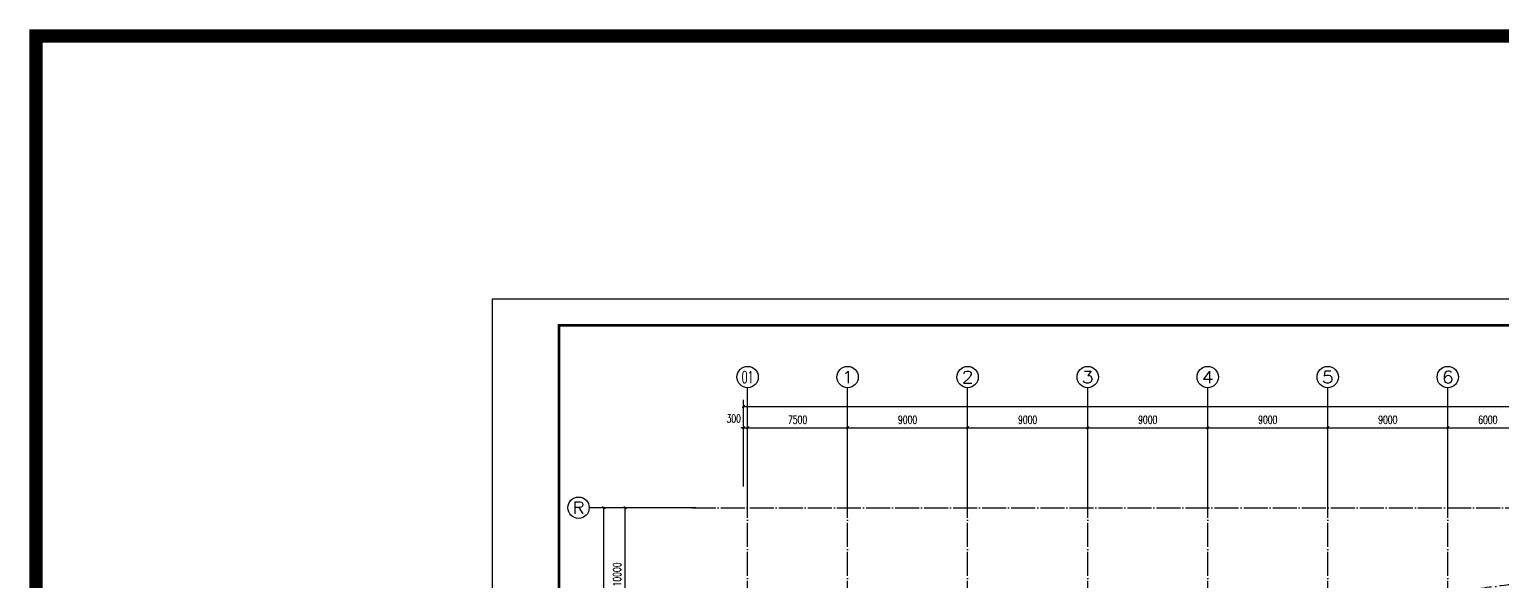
# Model space of a CAD drawing. Extents: x 246015 to 608740, y -108003 to 88400.
# Drawn here: x 246015 to 356457, y 47009 to 88400 of the extents above; entities that cross this region are included whole.
import ezdxf
from ezdxf.enums import TextEntityAlignment as Align

# ---------------------------------------------------------------- set-up
doc = ezdxf.new("R2010")
doc.units = 0
doc.header["$LTSCALE"] = 3000
doc.header["$MEASUREMENT"] = 0
doc.header["$PDMODE"] = 1
doc.linetypes.add('DOTE', pattern=[2.42, 2, -0.2, 0.02, -0.2])
doc.layers.get('0').update_dxf_attribs({"linetype": 'CONTINUOUS'})
doc.layers.get('DEFPOINTS').update_dxf_attribs({"linetype": 'CONTINUOUS'})
for name, color, linetype in [('AXIS', 3, 'CONTINUOUS'), ('AXIS_TEXT', 7, 'CONTINUOUS'), ('dote', 1, 'DOTE'), ('PUB_TITLE', 4, 'CONTINUOUS'), ('stair', 2, 'CONTINUOUS')]:
    doc.layers.add(name, color=color, linetype=linetype)
doc.layers.add('红线', color=7, linetype='CONTINUOUS', true_color=0xe0150b)
doc.styles.add('_TCH_AXIS', font='COMPLEX', dxfattribs={"bigfont": 'GBCBIG'})
doc.styles.add('COMPLEX', font='COMPLEX')
doc.styles.add('DIM_FONT', font='simplex.shx', dxfattribs={"width": 0.7, "bigfont": 'hztxt.shx'})
doc.dimstyles.new('DIMN200', dxfattribs={"dimscale": 2, "dimtxt": 300, "dimasz": 100, "dimexe": 250, "dimexo": 300, "dimgap": 150, "dimtad": 1, "dimdec": 0, "dimzin": 0, "dimdsep": 46, "dimtxsty": 'DIM_FONT', "dimblk": 'ARCHTICK', "dimcen": 0.09, "dimclrt": 7, "dimazin": 2, "dimtfac": 1, "dimtdec": 0, "dimtix": 1, "dimtmove": 2, "dimatfit": 3, "dimfxl": 0, "dimtolj": 1, "dimtzin": 0, "dimarcsym": 0})

# ---------------------------------------------------------------- blocks, each defined once
blk = doc.blocks.new('_ARCHTICK')
at = {"color": 0, "linetype": 'ByBlock', "const_width": 0.4}
blk.add_lwpolyline([(-0.5, -0.5), (0.5, 0.5)], dxfattribs=at)
blk = doc.blocks.new('*D1064')
at = {"layer": 'AXIS', "color": 0, "lineweight": -2}
for p, q in [((295068, 52539), (290168, 52539)), ((290668, 42539), (290668, 52539)), ((295068, 42539), (290168, 42539))]:
    blk.add_line(p, q, dxfattribs=at)
at = {"layer": 'DEFPOINTS', "color": 0}
for p in [(290668, 52539), (295668, 52539), (295668, 42539)]:
    blk.add_point(p, dxfattribs=at)
at = {"layer": 'AXIS', "color": 0, "lineweight": -2, "xscale": 200, "yscale": 200, "zscale": 200}
for p, rotation in [((290668, 52539), 90), ((290668, 42539), 270)]:
    blk.add_blockref('_ARCHTICK', p, dxfattribs=dict(at, rotation=rotation))
at = {"layer": 'AXIS', "color": 7, "insert": (290068, 47539), "char_height": 600, "attachment_point": 5, "rotation": 90, "style": 'DIM_FONT'}
blk.add_mtext('\\A1;10000', dxfattribs=at)
blk = doc.blocks.new('*D1065')
at = {"layer": 'AXIS', "color": 0, "lineweight": -2}
for p, q in [((295068, 52539), (288568, 52539)), ((289068, -36961), (289068, 52539)), ((295068, -36961), (288568, -36961))]:
    blk.add_line(p, q, dxfattribs=at)
at = {"layer": 'DEFPOINTS', "color": 0}
for p in [(289068, 52539), (295668, 52539), (295668, -36961)]:
    blk.add_point(p, dxfattribs=at)
at = {"layer": 'AXIS', "color": 0, "lineweight": -2, "xscale": 200, "yscale": 200, "zscale": 200}
for p, rotation in [((289068, 52539), 90), ((289068, -36961), 270)]:
    blk.add_blockref('_ARCHTICK', p, dxfattribs=dict(at, rotation=rotation))
at = {"layer": 'AXIS', "color": 7, "insert": (288468, 7789), "char_height": 600, "attachment_point": 5, "rotation": 90, "style": 'DIM_FONT'}
blk.add_mtext('\\A1;89500', dxfattribs=at)
blk = doc.blocks.new('*D1066')
at = {"layer": 'AXIS', "color": 0, "lineweight": -2}
for p, q in [((299554, 58539), (299354, 58539)), ((299554, 54139), (299554, 59039)), ((299554, 58539), (299854, 58539)), ((299854, 54139), (299854, 59039)), ((299854, 58539), (300054, 58539))]:
    blk.add_line(p, q, dxfattribs=at)
at = {"layer": 'DEFPOINTS', "color": 0}
for p in [(299854, 58539), (299554, 53539), (299854, 53539)]:
    blk.add_point(p, dxfattribs=at)
at = {"layer": 'AXIS', "color": 0, "lineweight": -2, "xscale": 200, "yscale": 200, "zscale": 200}
blk.add_blockref('_ARCHTICK', (299554, 58539), dxfattribs=at)
at = {"layer": 'AXIS', "color": 0, "lineweight": -2, "xscale": 200, "yscale": 200, "zscale": 200, "rotation": 180}
blk.add_blockref('_ARCHTICK', (299854, 58539), dxfattribs=at)
at = {"layer": 'AXIS', "color": 7, "insert": (298814, 59229), "char_height": 600, "attachment_point": 5, "style": 'DIM_FONT'}
blk.add_mtext('\\A1;300', dxfattribs=at)
blk = doc.blocks.new('*D1067')
at = {"layer": 'AXIS', "color": 0, "lineweight": -2}
for p, q in [((299854, 54139), (299854, 59039)), ((299854, 58539), (307354, 58539)), ((307354, 54139), (307354, 59039))]:
    blk.add_line(p, q, dxfattribs=at)
at = {"layer": 'DEFPOINTS', "color": 0}
for p in [(307354, 58539), (299854, 53539), (307354, 53539)]:
    blk.add_point(p, dxfattribs=at)
at = {"layer": 'AXIS', "color": 0, "lineweight": -2, "xscale": 200, "yscale": 200, "zscale": 200, "rotation": 180}
blk.add_blockref('_ARCHTICK', (299854, 58539), dxfattribs=at)
at = {"layer": 'AXIS', "color": 0, "lineweight": -2, "xscale": 200, "yscale": 200, "zscale": 200}
blk.add_blockref('_ARCHTICK', (307354, 58539), dxfattribs=at)
at = {"layer": 'AXIS', "color": 7, "insert": (303604, 59139), "char_height": 600, "attachment_point": 5, "style": 'DIM_FONT'}
blk.add_mtext('\\A1;7500', dxfattribs=at)
blk = doc.blocks.new('*D1068')
at = {"layer": 'AXIS', "color": 0, "lineweight": -2}
for p, q in [((307354, 54139), (307354, 59039)), ((307354, 58539), (316354, 58539)), ((316354, 54139), (316354, 59039))]:
    blk.add_line(p, q, dxfattribs=at)
at = {"layer": 'DEFPOINTS', "color": 0}
for p in [(316354, 58539), (307354, 53539), (316354, 53539)]:
    blk.add_point(p, dxfattribs=at)
at = {"layer": 'AXIS', "color": 0, "lineweight": -2, "xscale": 200, "yscale": 200, "zscale": 200, "rotation": 180}
blk.add_blockref('_ARCHTICK', (307354, 58539), dxfattribs=at)
at = {"layer": 'AXIS', "color": 0, "lineweight": -2, "xscale": 200, "yscale": 200, "zscale": 200}
blk.add_blockref('_ARCHTICK', (316354, 58539), dxfattribs=at)
at = {"layer": 'AXIS', "color": 7, "insert": (311854, 59139), "char_height": 600, "attachment_point": 5, "style": 'DIM_FONT'}
blk.add_mtext('\\A1;9000', dxfattribs=at)
blk = doc.blocks.new('*D1069')
at = {"layer": 'AXIS', "color": 0, "lineweight": -2}
for p, q in [((316354, 54139), (316354, 59039)), ((316354, 58539), (325354, 58539)), ((325354, 54139), (325354, 59039))]:
    blk.add_line(p, q, dxfattribs=at)
at = {"layer": 'DEFPOINTS', "color": 0}
for p in [(325354, 58539), (316354, 53539), (325354, 53539)]:
    blk.add_point(p, dxfattribs=at)
at = {"layer": 'AXIS', "color": 0, "lineweight": -2, "xscale": 200, "yscale": 200, "zscale": 200, "rotation": 180}
blk.add_blockref('_ARCHTICK', (316354, 58539), dxfattribs=at)
at = {"layer": 'AXIS', "color": 0, "lineweight": -2, "xscale": 200, "yscale": 200, "zscale": 200}
blk.add_blockref('_ARCHTICK', (325354, 58539), dxfattribs=at)
at = {"layer": 'AXIS', "color": 7, "insert": (320854, 59139), "char_height": 600, "attachment_point": 5, "style": 'DIM_FONT'}
blk.add_mtext('\\A1;9000', dxfattribs=at)
blk = doc.blocks.new('*D1070')
at = {"layer": 'AXIS', "color": 0, "lineweight": -2}
for p, q in [((325354, 54139), (325354, 59039)), ((325354, 58539), (334354, 58539)), ((334354, 54139), (334354, 59039))]:
    blk.add_line(p, q, dxfattribs=at)
at = {"layer": 'DEFPOINTS', "color": 0}
for p in [(334354, 58539), (325354, 53539), (334354, 53539)]:
    blk.add_point(p, dxfattribs=at)
at = {"layer": 'AXIS', "color": 0, "lineweight": -2, "xscale": 200, "yscale": 200, "zscale": 200, "rotation": 180}
blk.add_blockref('_ARCHTICK', (325354, 58539), dxfattribs=at)
at = {"layer": 'AXIS', "color": 0, "lineweight": -2, "xscale": 200, "yscale": 200, "zscale": 200}
blk.add_blockref('_ARCHTICK', (334354, 58539), dxfattribs=at)
at = {"layer": 'AXIS', "color": 7, "insert": (329854, 59139), "char_height": 600, "attachment_point": 5, "style": 'DIM_FONT'}
blk.add_mtext('\\A1;9000', dxfattribs=at)
blk = doc.blocks.new('*D1071')
at = {"layer": 'AXIS', "color": 0, "lineweight": -2}
for p, q in [((334354, 54139), (334354, 59039)), ((334354, 58539), (343354, 58539)), ((343354, 54139), (343354, 59039))]:
    blk.add_line(p, q, dxfattribs=at)
at = {"layer": 'DEFPOINTS', "color": 0}
for p in [(343354, 58539), (334354, 53539), (343354, 53539)]:
    blk.add_point(p, dxfattribs=at)
at = {"layer": 'AXIS', "color": 0, "lineweight": -2, "xscale": 200, "yscale": 200, "zscale": 200, "rotation": 180}
blk.add_blockref('_ARCHTICK', (334354, 58539), dxfattribs=at)
at = {"layer": 'AXIS', "color": 0, "lineweight": -2, "xscale": 200, "yscale": 200, "zscale": 200}
blk.add_blockref('_ARCHTICK', (343354, 58539), dxfattribs=at)
at = {"layer": 'AXIS', "color": 7, "insert": (338854, 59139), "char_height": 600, "attachment_point": 5, "style": 'DIM_FONT'}
blk.add_mtext('\\A1;9000', dxfattribs=at)
blk = doc.blocks.new('*D1072')
at = {"layer": 'AXIS', "color": 0, "lineweight": -2}
for p, q in [((343354, 54139), (343354, 59039)), ((343354, 58539), (352354, 58539)), ((352354, 54139), (352354, 59039))]:
    blk.add_line(p, q, dxfattribs=at)
at = {"layer": 'DEFPOINTS', "color": 0}
for p in [(352354, 58539), (343354, 53539), (352354, 53539)]:
    blk.add_point(p, dxfattribs=at)
at = {"layer": 'AXIS', "color": 0, "lineweight": -2, "xscale": 200, "yscale": 200, "zscale": 200, "rotation": 180}
blk.add_blockref('_ARCHTICK', (343354, 58539), dxfattribs=at)
at = {"layer": 'AXIS', "color": 0, "lineweight": -2, "xscale": 200, "yscale": 200, "zscale": 200}
blk.add_blockref('_ARCHTICK', (352354, 58539), dxfattribs=at)
at = {"layer": 'AXIS', "color": 7, "insert": (347854, 59139), "char_height": 600, "attachment_point": 5, "style": 'DIM_FONT'}
blk.add_mtext('\\A1;9000', dxfattribs=at)
blk = doc.blocks.new('*D1073')
at = {"layer": 'AXIS', "color": 0, "lineweight": -2}
for p, q in [((352354, 54139), (352354, 59039)), ((352354, 58539), (358354, 58539)), ((358354, 54139), (358354, 59039))]:
    blk.add_line(p, q, dxfattribs=at)
at = {"layer": 'DEFPOINTS', "color": 0}
for p in [(358354, 58539), (352354, 53539), (358354, 53539)]:
    blk.add_point(p, dxfattribs=at)
at = {"layer": 'AXIS', "color": 0, "lineweight": -2, "xscale": 200, "yscale": 200, "zscale": 200, "rotation": 180}
blk.add_blockref('_ARCHTICK', (352354, 58539), dxfattribs=at)
at = {"layer": 'AXIS', "color": 0, "lineweight": -2, "xscale": 200, "yscale": 200, "zscale": 200}
blk.add_blockref('_ARCHTICK', (358354, 58539), dxfattribs=at)
at = {"layer": 'AXIS', "color": 7, "insert": (355354, 59139), "char_height": 600, "attachment_point": 5, "style": 'DIM_FONT'}
blk.add_mtext('\\A1;6000', dxfattribs=at)
blk = doc.blocks.new('*D1100')
at = {"layer": 'AXIS', "color": 0, "lineweight": -2}
for p, q in [((299554, 54739), (299554, 60639)), ((299554, 60139), (553654, 60139)), ((553654, 54739), (553654, 60639))]:
    blk.add_line(p, q, dxfattribs=at)
at = {"layer": 'DEFPOINTS', "color": 0}
for p in [(553654, 60139), (299554, 54139), (553654, 54139)]:
    blk.add_point(p, dxfattribs=at)
at = {"layer": 'AXIS', "color": 0, "lineweight": -2, "xscale": 200, "yscale": 200, "zscale": 200, "rotation": 180}
blk.add_blockref('_ARCHTICK', (299554, 60139), dxfattribs=at)
at = {"layer": 'AXIS', "color": 0, "lineweight": -2, "xscale": 200, "yscale": 200, "zscale": 200}
blk.add_blockref('_ARCHTICK', (553654, 60139), dxfattribs=at)
at = {"layer": 'AXIS', "color": 7, "insert": (426604, 60739), "char_height": 600, "attachment_point": 5, "style": 'DIM_FONT'}
blk.add_mtext('\\A1;254100', dxfattribs=at)
blk = doc.blocks.new('_AXISO')
blk.add_circle((0, 0), 0.5)
at = {"layer": 'AXIS_TEXT', "style": 'COMPLEX', "width": 1.041667}
blk.add_attdef('A', text='', height=0.56, dxfattribs=at).set_placement((-0.25, -0.28), (0.25, -0.28), align=Align.FIT)

msp = doc.modelspace()

# ---------------------------------------------------------------- linework, layer by layer
at = {"layer": 'AXIS'}
for p, q in [((299853.9, 53538.6), (299853.9, 61538.6)), ((307353.9, 53538.6), (307353.9, 61538.6)), ((316353.9, 53538.6), (316353.9, 61538.6)), ((325353.9, 53538.6), (325353.9, 61538.6)), ((334353.9, 53538.6), (334353.9, 61538.6)), ((343353.9, 53538.6), (343353.9, 61538.6)), ((352353.9, 53538.6), (352353.9, 61538.6)), ((295980.6, 52538.6), (287980.6, 52538.6))]:
    msp.add_line(p, q, dxfattribs=at)
at = {"layer": 'dote', "ltscale": 0.3}
for p, q in [((299853.9, -81061.4), (299853.9, 53538.6)), ((307353.9, -81061.4), (307353.9, 53538.6)), ((316353.9, -81061.4), (316353.9, 53538.6)), ((325353.9, -81061.4), (325353.9, 53538.6)), ((334353.9, -81061.4), (334353.9, 53538.6)), ((343353.9, -81061.4), (343353.9, 53538.6)), ((352353.9, -81061.4), (352353.9, 53538.6)), ((295667.9, 52538.6), (554353.9, 52538.6))]:
    msp.add_line(p, q, dxfattribs=at)
at = {"layer": 'PUB_TITLE'}
msp.add_lwpolyline([(280723.8, -99985.8), (280723.8, 68214.2), (577973.8, 68214.2), (577973.8, -99985.8)], close=True, dxfattribs=at)
at = {"layer": 'PUB_TITLE', "const_width": 200}
msp.add_lwpolyline([(285723.8, -97985.8), (575973.8, -97985.8), (575973.8, 66214.2), (285723.8, 66214.2)], close=True, dxfattribs=at)
at = {"layer": 'stair', "const_width": 1000}
msp.add_lwpolyline([(246515, 87899.5), (608240.1, 87899.5), (608240.1, -107502.7), (246515, -107502.7)], close=True, dxfattribs=at)
at = {"layer": '红线', "linetype": 'DOTE'}
msp.add_lwpolyline([(321625.8, 41313.5), (283782, 20451.8), (327022.4, -69761.6, -0.11866991), (571935, -34205), (582107, -28597.6), (543576.1, 41298.8, 0.09139635), (321625.8, 41313.5)], format="xyb", dxfattribs=at)
at = {"layer": '红线', "color": 31, "linetype": 'DOTE', "ltscale": 0.5}
msp.add_lwpolyline([(321625.8, 41313.5), (283782, 20451.8), (327022.4, -69761.6, -0.11866991), (571935, -34205), (582107, -28597.6), (543576.1, 41298.8, 0.09139635), (321625.8, 41313.5)], format="xyb", dxfattribs=at)

# ---------------------------------------------------------------- block references
at = {"layer": 'AXIS'}
ref = msp.add_blockref('_AXISO', (299853.9, 62338.6), dxfattribs=dict(at, xscale=1600, yscale=1600, zscale=1600))
ref.add_attrib('A', '01', dxfattribs={"layer": 'AXIS_TEXT', "height": 905.1, "style": '_TCH_AXIS', "width": 0.724138}).set_placement((299401.3, 61886.1), (300306.4, 61886.1), align=Align.FIT)
ref = msp.add_blockref('_AXISO', (307353.9, 62338.6), dxfattribs=dict(at, xscale=1600, yscale=1600, zscale=1600))
ref.add_attrib('A', '1', dxfattribs={"layer": 'AXIS_TEXT', "height": 905.1, "style": '_TCH_AXIS', "width": 2.333333}).set_placement((306901.3, 61886.1), (307806.4, 61886.1), align=Align.FIT)
ref = msp.add_blockref('_AXISO', (316353.9, 62338.6), dxfattribs=dict(at, xscale=1600, yscale=1600, zscale=1600))
ref.add_attrib('A', '2', dxfattribs={"layer": 'AXIS_TEXT', "height": 905.1, "style": '_TCH_AXIS', "width": 1.5}).set_placement((315901.3, 61886.1), (316806.4, 61886.1), align=Align.FIT)
ref = msp.add_blockref('_AXISO', (325353.9, 62338.6), dxfattribs=dict(at, xscale=1600, yscale=1600, zscale=1600))
ref.add_attrib('A', '3', dxfattribs={"layer": 'AXIS_TEXT', "height": 905.1, "style": '_TCH_AXIS', "width": 1.5}).set_placement((324901.3, 61886.1), (325806.4, 61886.1), align=Align.FIT)
ref = msp.add_blockref('_AXISO', (334353.9, 62338.6), dxfattribs=dict(at, xscale=1600, yscale=1600, zscale=1600))
ref.add_attrib('A', '4', dxfattribs={"layer": 'AXIS_TEXT', "height": 905.1, "style": '_TCH_AXIS', "width": 1.3125}).set_placement((333901.3, 61886.1), (334806.4, 61886.1), align=Align.FIT)
ref = msp.add_blockref('_AXISO', (343353.9, 62338.6), dxfattribs=dict(at, xscale=1600, yscale=1600, zscale=1600))
ref.add_attrib('A', '5', dxfattribs={"layer": 'AXIS_TEXT', "height": 905.1, "style": '_TCH_AXIS', "width": 1.5}).set_placement((342901.3, 61886.1), (343806.4, 61886.1), align=Align.FIT)
ref = msp.add_blockref('_AXISO', (352353.9, 62338.6), dxfattribs=dict(at, xscale=1600, yscale=1600, zscale=1600))
ref.add_attrib('A', '6', dxfattribs={"layer": 'AXIS_TEXT', "height": 905.1, "style": '_TCH_AXIS', "width": 1.5}).set_placement((351901.3, 61886.1), (352806.4, 61886.1), align=Align.FIT)
ref = msp.add_blockref('_AXISO', (287180.6, 52538.6), dxfattribs=dict(at, xscale=1600, yscale=1600, zscale=1600))
ref.add_attrib('A', 'R', dxfattribs={"layer": 'AXIS_TEXT', "height": 905.1, "style": '_TCH_AXIS', "width": 1.166667}).set_placement((286728.1, 52086.1), (287633.2, 52086.1), align=Align.FIT)

# ---------------------------------------------------------------- dimensions: what is measured, and where the dimension line sits
for p1, p2, distance, picture, middle in [((299553.9, 54138.6), (553653.9, 54138.6), 6000, '*D1100', (426603.9, 60738.6)), ((299853.9, 53538.6), (307353.9, 53538.6), 5000, '*D1067', (303603.9, 59138.6)), ((307353.9, 53538.6), (316353.9, 53538.6), 5000, '*D1068', (311853.9, 59138.6)), ((316353.9, 53538.6), (325353.9, 53538.6), 5000, '*D1069', (320853.9, 59138.6)), ((325353.9, 53538.6), (334353.9, 53538.6), 5000, '*D1070', (329853.9, 59138.6)), ((334353.9, 53538.6), (343353.9, 53538.6), 5000, '*D1071', (338853.9, 59138.6)), ((343353.9, 53538.6), (352353.9, 53538.6), 5000, '*D1072', (347853.9, 59138.6)), ((352353.9, 53538.6), (358353.9, 53538.6), 5000, '*D1073', (355353.9, 59138.6)), ((295667.9, -36961.4), (295667.9, 52538.6), 6600, '*D1065', (288467.9, 7788.6)), ((295667.9, 42538.6), (295667.9, 52538.6), 5000, '*D1064', (290067.9, 47538.6))]:
    dim = msp.add_aligned_dim(p1=p1, p2=p2, distance=distance, dimstyle='DIMN200', dxfattribs=at)
    dim.commit()
    dim.dimension.update_dxf_attribs({"geometry": picture, "text_midpoint": middle})
dim = msp.add_linear_dim(base=(299853.9, 58538.6), p1=(299553.9, 53538.6), p2=(299853.9, 53538.6), angle=0, dimstyle='DIMN200', dxfattribs=at)
dim.commit()
dim.dimension.update_dxf_attribs({"geometry": '*D1066', "text_midpoint": (298813.9, 59228.6), "dimtype": 129})

doc.saveas('drawing.dxf')
